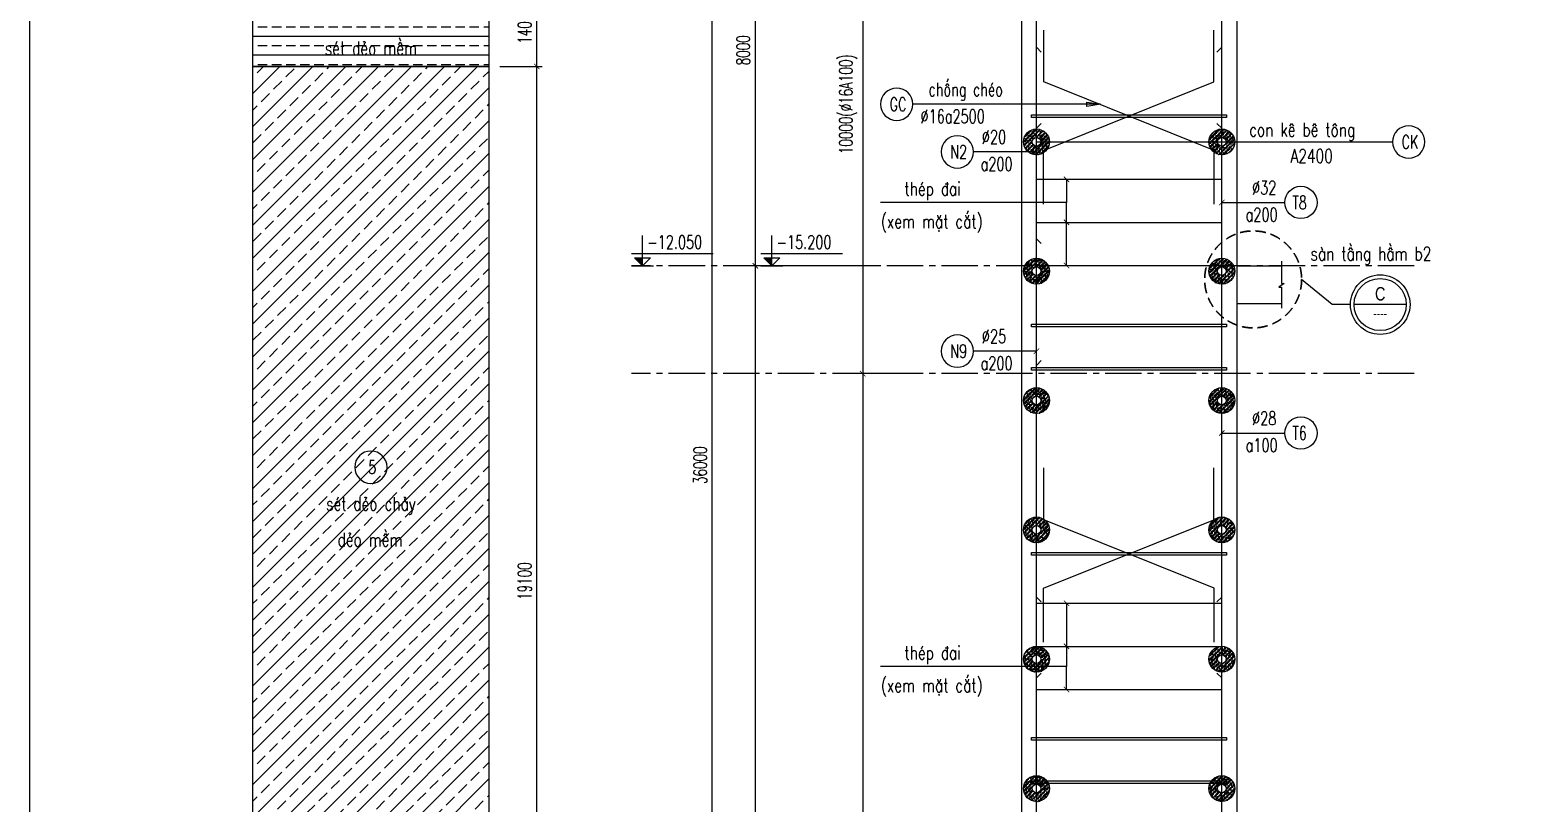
# Model space of a CAD drawing. Header units: millimetres. Extents: x -143570 to 58447, y -1448440 to -1202244.
# Drawn here: x -138866 to -111154, y -1239751 to -1225402 of the extents above; entities that cross this region are included whole.
import ezdxf
from ezdxf.enums import TextEntityAlignment as Align

# ---------------------------------------------------------------- set-up
doc = ezdxf.new("R2010")
doc.units = ezdxf.units.MM
doc.header["$LTSCALE"] = 30
doc.header["$PDMODE"] = 3
doc.linetypes.add('CENTER2', pattern=[1.125, 0.75, -0.125, 0.125, -0.125])
doc.linetypes.add('DASHED', pattern=[19.05, 12.7, -6.35])
doc.layers.get('0').update_dxf_attribs({"lineweight": 9})
doc.layers.get('Defpoints').update_dxf_attribs({"lineweight": 9})
for name, color, linetype in [('ccu11-Chidan', 9, 'Continuous'), ('ccu11-Cotthep', 9, 'Continuous'), ('ccu11-Dim', 8, 'Continuous'), ('ccu11-Hatch', 8, 'Continuous'), ('ccu11-Manh', 8, 'Continuous'), ('ccu11-Text', 31, 'Continuous'), ('ccu11-Thay', 7, 'Continuous'), ('ccu11-Thep', 4, 'Continuous'), ('ccu11-Thepdai', 6, 'Continuous'), ('ccu11-Truc', 13, 'CENTER2')]:
    doc.layers.add(name, color=color, linetype=linetype)
doc.layers.add('ccu11-Khuat', color=9, linetype='DASHED', lineweight=30)
doc.styles.add('ccu11-dim', font='vnsimli.shx', dxfattribs={"width": 0.65, "bigfont": 'bigfont.shx'})
doc.styles.add('ccu11-VnAvantH', font='')
doc.styles.add('ccu11-vnsimli', font='vnsimli.shx', dxfattribs={"width": 0.8, "bigfont": 'vns.shx'})
doc.styles.add('ccu11-vnsimple', font='vnsimple.shx', dxfattribs={"bigfont": 'bigfont.shx'})
doc.styles.add('ccu11_simli', font='vnsimli.shx', dxfattribs={"width": 0.8})
doc.styles.get('ccu11-VnAvantH').set_extended_font_data('.VnAvantH')
doc.dimstyles.new('ccu11-100', dxfattribs={"dimscale": 100, "dimtxt": 2.5, "dimasz": 1, "dimexe": 1, "dimexo": 2, "dimgap": 1, "dimtad": 1, "dimdec": 0, "dimdsep": 46, "dimtxsty": 'ccu11-dim', "dimblk": 'ARCHTICK', "dimcen": -1, "dimdle": 1, "dimclrd": 256, "dimclre": 256, "dimclrt": 3, "dimadec": 0, "dimazin": 2, "dimtfac": 0.1, "dimtdec": 0, "dimtmove": 0, "dimatfit": 1, "dimldrblk": 'ARCHTICK', "dimfxl": 1, "dimtvp": 0.833333, "dimtolj": 1, "dimtzin": 12, "dimarcsym": 0})
doc.dimstyles.new('ccu11-100(d12a200)', dxfattribs={"dimscale": 100, "dimtxt": 2.5, "dimasz": 1, "dimexe": 1, "dimexo": 2, "dimgap": 0.8, "dimtad": 1, "dimdec": 1, "dimdsep": 46, "dimtxsty": 'ccu11-dim', "dimblk": 'ARCHTICK', "dimcen": -1, "dimdle": 1, "dimclrd": 256, "dimclre": 256, "dimclrt": 3, "dimadec": 0, "dimazin": 2, "dimtfac": 0.1, "dimtdec": 1, "dimtmove": 0, "dimatfit": 1, "dimldrblk": 'ARCHTICK', "dimfxl": 1, "dimtvp": 0.833333, "dimtolj": 1, "dimtzin": 12, "dimarcsym": 0})
doc.dimstyles.new('ccu11-100(d16a100)', dxfattribs={"dimscale": 100, "dimtxt": 2.5, "dimasz": 1, "dimexe": 1, "dimexo": 2, "dimgap": 0.8, "dimtad": 1, "dimdec": 1, "dimdsep": 46, "dimtxsty": 'ccu11-dim', "dimblk": 'ARCHTICK', "dimcen": -1, "dimdle": 1, "dimclrd": 256, "dimclre": 256, "dimclrt": 3, "dimadec": 0, "dimazin": 2, "dimtfac": 0.1, "dimtdec": 1, "dimtmove": 0, "dimatfit": 1, "dimldrblk": 'ARCHTICK', "dimfxl": 1, "dimtvp": 0.833333, "dimtolj": 1, "dimtzin": 12, "dimarcsym": 0})

# ---------------------------------------------------------------- blocks, each defined once
blk = doc.blocks.new('_ARCHTICK')
at = {"color": 0, "linetype": 'ByBlock', "const_width": 0.15}
blk.add_lwpolyline([(-0.5, -0.5), (0.5, 0.5)], dxfattribs=at)
blk = doc.blocks.new('*D46')
at = {"layer": 'ccu11-Dim', "lineweight": -2, "transparency": 16777216}
for p, q in [((-126203, -1251581), (-126203, -1215381)), ((-125603, -1215481), (-126303, -1215481)), ((-125603, -1251481), (-126303, -1251481))]:
    blk.add_line(p, q, dxfattribs=at)
at = {"layer": 'Defpoints', "color": 0, "transparency": 16777216}
for p in [(-126203, -1215481), (-125403, -1215481), (-125403, -1251481)]:
    blk.add_point(p, dxfattribs=at)
at = {"layer": 'ccu11-Dim', "lineweight": -2, "transparency": 16777216, "xscale": 100, "yscale": 100, "zscale": 100}
for p, rotation in [((-126203, -1215481), 90), ((-126203, -1251481), 270)]:
    blk.add_blockref('_ARCHTICK', p, dxfattribs=dict(at, rotation=rotation))
at = {"layer": 'ccu11-Dim', "color": 3, "transparency": 16777216, "insert": (-126428, -1233481), "char_height": 250, "attachment_point": 5, "rotation": 90, "style": 'ccu11-dim'}
blk.add_mtext('\\A1;36000', dxfattribs=at)
blk = doc.blocks.new('SHD')
at = {"layer": 'ccu11-Cotthep'}
blk.add_circle((300, 0), 300, dxfattribs=at)
at = {"layer": 'ccu11-Cotthep', "color": 31, "style": 'ccu11_simli', "width": 0.8}
blk.add_attdef('DK', text='', height=250, dxfattribs=at).set_placement((-101, 65), align=Align.BOTTOM_RIGHT)
blk.add_attdef('KH', text='', height=250, dxfattribs=at).set_placement((300, 0), align=Align.MIDDLE)
blk.add_attdef('KC', text='', height=250, dxfattribs=at).set_placement((-101, -142), align=Align.TOP_RIGHT)
blk = doc.blocks.new('*D54')
at = {"layer": 'ccu11-Dim', "lineweight": -2, "transparency": 16777216}
for p, q in [((-123610, -1221781), (-125503, -1221781)), ((-125403, -1229881), (-125403, -1221681)), ((-123610, -1229781), (-125503, -1229781))]:
    blk.add_line(p, q, dxfattribs=at)
at = {"layer": 'Defpoints', "color": 0, "transparency": 16777216}
for p in [(-125403, -1221781), (-123410, -1221781), (-123410, -1229781)]:
    blk.add_point(p, dxfattribs=at)
at = {"layer": 'ccu11-Dim', "lineweight": -2, "transparency": 16777216, "xscale": 100, "yscale": 100, "zscale": 100}
for p, rotation in [((-125403, -1221781), 90), ((-125403, -1229781), 270)]:
    blk.add_blockref('_ARCHTICK', p, dxfattribs=dict(at, rotation=rotation))
at = {"layer": 'ccu11-Dim', "color": 3, "transparency": 16777216, "insert": (-125628, -1225781), "char_height": 250, "attachment_point": 5, "rotation": 90, "style": 'ccu11-dim'}
blk.add_mtext('\\A1;8000', dxfattribs=at)
blk = doc.blocks.new('*D53')
at = {"layer": 'ccu11-Dim', "lineweight": -2, "transparency": 16777216}
for p, q in [((-123188, -1229781), (-125503, -1229781)), ((-125403, -1251581), (-125403, -1229681)), ((-123188, -1251481), (-125503, -1251481))]:
    blk.add_line(p, q, dxfattribs=at)
at = {"layer": 'Defpoints', "color": 0, "transparency": 16777216}
for p in [(-125403, -1229781), (-122988, -1229781), (-122988, -1251481)]:
    blk.add_point(p, dxfattribs=at)
at = {"layer": 'ccu11-Dim', "lineweight": -2, "transparency": 16777216, "xscale": 100, "yscale": 100, "zscale": 100}
for p, rotation in [((-125403, -1229781), 90), ((-125403, -1251481), 270)]:
    blk.add_blockref('_ARCHTICK', p, dxfattribs=dict(at, rotation=rotation))
at = {"layer": 'ccu11-Dim', "color": 3, "transparency": 16777216, "insert": (-125628, -1240631), "char_height": 250, "attachment_point": 5, "rotation": 90, "style": 'ccu11-dim'}
blk.add_mtext('\\A1;21700', dxfattribs=at)
blk = doc.blocks.new('con ke bt')
at = {"layer": 'ccu11-Hatch'}
h = blk.add_hatch(dxfattribs=at)
h.set_pattern_fill('VATLIEU04', color=256, scale=15, pattern_type=2)
h.set_pattern_definition([(50, (0, 0), (107.59, -9.413), [11.25, -123.75]), (355, (0, 0), (-20.813, 112.83), [9, -99]), (100.45, (8.97, -0.78), (86.776, 103.416), [9.56, -105.171]), (46.184, (0, 30), (160.086, -24.828), [16.875, -185.625]), (96.636, (13.34, 27.93), (140.2, 146.12), [14.34, -157.757]), (351.184, (0, 30), (140.2, 146.12), [13.5, -148.5]), (21, (15, 22.5), (89.536, -60.393), [11.25, -123.75]), (326, (15, 22.5), (36.497, 108.773), [9, -99]), (71.45, (22.46, 17.47), (126.033, 48.38), [9.56, -105.171]), (37.5, (0, 0), (1.824, 49.934), [0, -97.8, 0, -100.5, 0, -99.375]), (7.5, (0, 0), (39.4604, 59.162), [0, -57.3, 0, -95.55, 0, -37.875]), (327.5, (-33.45, 0), (80.0734, -3.3832), [0, -37.5, 0, -117, 0, -155.25]), (317.5, (-48.45, 0), (87.478, 15.016), [0, -48.75, 0, -77.7, 0, -110.25]), (45, (0, 0), (-45.078, 45.078), []), (45, (0, 18.375), (-45.078, 45.078), [])])
h.paths.add_polyline_path([(-280, 0, 1), (280, 0, 1)])
h.paths.add_polyline_path([(93, 0, -1), (-93, 0, -1)], flags=16)
at = {"layer": 'ccu11-Thay', "ltscale": 10000}
for radius in [280, 93.3]:
    blk.add_circle((0, 0), radius, dxfattribs=at)
blk = doc.blocks.new('ct-ve')
at = {"layer": 'ccu11-Chidan', "color": 7}
blk.add_lwpolyline([(484, 0), (-484, 0)], dxfattribs=at)
at = {"layer": 'ccu11-Chidan', "color": 9}
blk.add_circle((0, 0), 553, dxfattribs=at)
at = {"layer": 'ccu11-Chidan', "color": 3}
blk.add_circle((0, 0), 484, dxfattribs=at)
at = {"layer": 'ccu11-Chidan', "color": 7, "style": 'ccu11-VnAvantH', "width": 0.8}
blk.add_attdef('B', text='', height=250, dxfattribs=at).set_placement((0, 0), align=Align.BOTTOM_CENTER)
blk.add_attdef('B', text='', height=180, dxfattribs=at).set_placement((0, -76), align=Align.TOP_CENTER)
blk = doc.blocks.new('*D57')
at = {"layer": 'ccu11-Dim', "lineweight": -2, "transparency": 16777216}
for p, q in [((-129459, -1226181), (-129459, -1224581)), ((-130147, -1224681), (-129359, -1224681)), ((-130147, -1226081), (-129359, -1226081))]:
    blk.add_line(p, q, dxfattribs=at)
at = {"layer": 'Defpoints', "color": 0, "transparency": 16777216}
for p in [(-130347, -1224681), (-129459, -1224681), (-130347, -1226081)]:
    blk.add_point(p, dxfattribs=at)
at = {"layer": 'ccu11-Dim', "lineweight": -2, "transparency": 16777216, "xscale": 100, "yscale": 100, "zscale": 100}
for p, rotation in [((-129459, -1224681), 90), ((-129459, -1226081), 270)]:
    blk.add_blockref('_ARCHTICK', p, dxfattribs=dict(at, rotation=rotation))
at = {"layer": 'ccu11-Dim', "color": 3, "transparency": 16777216, "insert": (-129684, -1225381), "char_height": 250, "attachment_point": 5, "rotation": 90, "style": 'ccu11-dim'}
blk.add_mtext('\\A1;1400', dxfattribs=at)
blk = doc.blocks.new('*D58')
at = {"layer": 'ccu11-Dim', "lineweight": -2, "transparency": 16777216}
for p, q in [((-129459, -1245281), (-129459, -1225981)), ((-130147, -1226081), (-129359, -1226081)), ((-130147, -1245181), (-129359, -1245181))]:
    blk.add_line(p, q, dxfattribs=at)
at = {"layer": 'Defpoints', "color": 0, "transparency": 16777216}
for p in [(-130347, -1226081), (-129459, -1226081), (-130347, -1245181)]:
    blk.add_point(p, dxfattribs=at)
at = {"layer": 'ccu11-Dim', "lineweight": -2, "transparency": 16777216, "xscale": 100, "yscale": 100, "zscale": 100}
for p, rotation in [((-129459, -1226081), 90), ((-129459, -1245181), 270)]:
    blk.add_blockref('_ARCHTICK', p, dxfattribs=dict(at, rotation=rotation))
at = {"layer": 'ccu11-Dim', "color": 3, "transparency": 16777216, "insert": (-129684, -1235631), "char_height": 250, "attachment_point": 5, "rotation": 90, "style": 'ccu11-dim'}
blk.add_mtext('\\A1;19100', dxfattribs=at)
blk = doc.blocks.new('ccu11-cotcaodo1')
at = {"layer": 'ccu11-Chidan'}
for p, q in [((0, 0), (0, 565)), ((-206, 230), (1309, 230)), ((-206, 0), (206, 0)), ((-150, 150), (150, 150)), ((0, 0), (-150, 150)), ((0, 0), (150, 150))]:
    blk.add_line(p, q, dxfattribs=at)
blk.add_solid([(-150, 150), (0, 150), (0, 0)], dxfattribs=at)
at = {"layer": 'ccu11-Chidan', "color": 31, "ltscale": 10, "style": 'ccu11-vnsimli', "width": 0.8}
blk.add_attdef('%%P0.000', text='', height=253, dxfattribs=at).set_placement((597, 441), align=Align.MIDDLE_CENTER)
blk = doc.blocks.new('*D1084')
at = {"layer": 'ccu11-Dim', "lineweight": -2, "transparency": 16777216}
for p, q in [((-122461, -1221781), (-123510, -1221781)), ((-123410, -1221681), (-123410, -1231881)), ((-122461, -1231781), (-123510, -1231781))]:
    blk.add_line(p, q, dxfattribs=at)
at = {"layer": 'Defpoints', "color": 0, "transparency": 16777216}
for p in [(-122261, -1221781), (-123410, -1231781), (-122261, -1231781)]:
    blk.add_point(p, dxfattribs=at)
at = {"layer": 'ccu11-Dim', "lineweight": -2, "transparency": 16777216, "xscale": 100, "yscale": 100, "zscale": 100}
for p, rotation in [((-123410, -1221781), 90), ((-123410, -1231781), 270)]:
    blk.add_blockref('_ARCHTICK', p, dxfattribs=dict(at, rotation=rotation))
at = {"layer": 'ccu11-Dim', "color": 3, "transparency": 16777216, "insert": (-123681, -1226781), "char_height": 250, "attachment_point": 5, "rotation": 90, "style": 'ccu11-dim'}
blk.add_mtext('\\A1;10000(`16A100)', dxfattribs=at)
blk = doc.blocks.new('*D1085')
at = {"layer": 'ccu11-Dim', "lineweight": -2, "transparency": 16777216}
for p, q in [((-122461, -1231781), (-123510, -1231781)), ((-123410, -1231681), (-123410, -1251581)), ((-122461, -1251481), (-123510, -1251481))]:
    blk.add_line(p, q, dxfattribs=at)
at = {"layer": 'Defpoints', "color": 0, "transparency": 16777216}
for p in [(-122261, -1231781), (-123410, -1251481), (-122261, -1251481)]:
    blk.add_point(p, dxfattribs=at)
at = {"layer": 'ccu11-Dim', "lineweight": -2, "transparency": 16777216, "xscale": 100, "yscale": 100, "zscale": 100}
for p, rotation in [((-123410, -1231781), 90), ((-123410, -1251481), 270)]:
    blk.add_blockref('_ARCHTICK', p, dxfattribs=dict(at, rotation=rotation))
at = {"layer": 'ccu11-Dim', "color": 3, "transparency": 16777216, "insert": (-123681, -1241631), "char_height": 250, "attachment_point": 5, "rotation": 90, "style": 'ccu11-dim'}
blk.add_mtext('\\A1;19700(`12A200)', dxfattribs=at)

msp = doc.modelspace()

# ---------------------------------------------------------------- hatches: boundary and pattern name
at = {"layer": 'ccu11-Hatch'}
h = msp.add_hatch(dxfattribs=at)
h.set_pattern_fill('BRASS', color=256, scale=55)
h.paths.add_polyline_path([(-134728.57, -1224681.2), (-130346.96, -1224681.2), (-130346.96, -1226081.2), (-134728.57, -1226081.2)])
h = msp.add_hatch(dxfattribs=at)
h.set_pattern_fill('ANSI33', color=256, scale=68)
h.paths.add_polyline_path([(-134728.57, -1226081.2), (-130346.96, -1226081.2), (-130346.96, -1245181.2), (-134728.57, -1245181.2)])

# ---------------------------------------------------------------- linework, layer by layer
at = {"layer": 'ccu11-Chidan'}
msp.add_lwpolyline([(-114360.01, -1230499.33), (-114699.57, -1230499.33), (-115264.51, -1230032.32)], dxfattribs=at)
at = {"layer": 'ccu11-Khuat', "ltscale": 0.5}
msp.add_circle((-116164.51, -1230032.32), 900, dxfattribs=at)
at = {"layer": 'ccu11-Manh', "ltscale": 10000}
msp.add_lwpolyline([(-115639.04, -1229696.54), (-115639.04, -1230106.65), (-115588.64, -1230106.65), (-115689.44, -1230173.85), (-115639.04, -1230173.85), (-115639.04, -1230566.54)], dxfattribs=at)
at = {"layer": 'ccu11-Thay'}
for p, q in [((-120466, -1215481.2), (-120466, -1251481.2)), ((-116466, -1215531.2), (-116466, -1251481.2)), ((-134728.57, -1226081.2), (-130346.96, -1226081.2)), ((-116466, -1229781.2), (-115639.04, -1229781.2)), ((-116466, -1230481.2), (-115639.04, -1230481.2))]:
    msp.add_line(p, q, dxfattribs=at)
for points in [[(-138866.43, -1209769.09), (-46466.43, -1209769.09), (-46466.43, -1275109.1), (-138866.43, -1275109.1)], [(-138866.43, -1209769.09), (-46466.43, -1209769.09), (-46466.43, -1275109.1), (-138866.43, -1275109.1)], [(-138866.43, -1209769.09), (-46466.43, -1209769.09), (-46466.43, -1275109.1), (-138866.43, -1275109.1)], [(-134728.57, -1224681.2), (-130346.96, -1224681.2), (-130346.96, -1226081.2), (-134728.57, -1226081.2)], [(-134728.57, -1226081.2), (-130346.96, -1226081.2), (-130346.96, -1245181.2), (-134728.57, -1245181.2)]]:
    msp.add_lwpolyline(points, close=True, dxfattribs=at)
at = {"layer": 'ccu11-Thay', "linetype": 'Continuous'}
msp.add_lwpolyline([(-130346.96, -1248781.2), (-134728.57, -1248781.2), (-134728.57, -1215481.2), (-130346.96, -1215481.2)], close=True, dxfattribs=at)
at = {"layer": 'ccu11-Thep', "ltscale": 10000}
for p, q in [((-120186, -1225722.85), (-120095.47, -1225813.37)), ((-116746, -1225722.85), (-116836.53, -1225813.37)), ((-120186, -1227227.87), (-120095.47, -1227137.34)), ((-116746, -1227227.87), (-116836.53, -1227137.34)), ((-120186, -1229277.87), (-120095.47, -1229368.4)), ((-120186, -1230077.87), (-120095.47, -1229987.34)), ((-120186, -1231627.87), (-120095.47, -1231537.34)), ((-120186, -1235927.87), (-120095.47, -1236018.4)), ((-116746, -1235927.87), (-116836.53, -1236018.4)), ((-120186, -1237427.87), (-120095.47, -1237337.34)), ((-116746, -1237427.87), (-116836.53, -1237337.34))]:
    msp.add_line(p, q, dxfattribs=at)
for points in [[(-120101.31, -1251196.52), (-120186, -1251281.2), (-120186, -1215531.24), (-120095.47, -1215621.77)], [(-116830.68, -1251196.52), (-116746, -1251281.2), (-116746, -1215531.24), (-116836.53, -1215621.77)]]:
    msp.add_lwpolyline(points, dxfattribs=at)
at = {"layer": 'ccu11-Thep'}
for points in [[(-120053.75, -1228638.91), (-120053.75, -1227638.69), (-116893.75, -1226366.76), (-116893.75, -1225407)], [(-116886, -1228638.91), (-116886, -1227638.69), (-120046, -1226366.76), (-120046, -1225407)], [(-120053.75, -1236763.32), (-120053.75, -1235763.09), (-116893.75, -1234491.17), (-116893.75, -1233531.4)], [(-116886, -1236763.32), (-116886, -1235763.09), (-120046, -1234491.17), (-120046, -1233531.4)]]:
    msp.add_lwpolyline(points, dxfattribs=at)
at = {"layer": 'ccu11-Thep', "color": 3}
for points in [[(-120277.88, -1226976.04), (-116661.87, -1226976.04), (-116661.87, -1227025.24), (-120277.88, -1227025.24)], [(-120277.88, -1230865.83), (-116661.87, -1230865.83), (-116661.87, -1230915.03), (-120277.88, -1230915.03)], [(-120277.88, -1231665.83), (-116661.87, -1231665.83), (-116661.87, -1231715.03), (-120277.88, -1231715.03)], [(-120277.88, -1235100.44), (-116661.87, -1235100.44), (-116661.87, -1235149.64), (-120277.88, -1235149.64)], [(-120277.88, -1238535.04), (-116661.87, -1238535.04), (-116661.87, -1238584.24), (-120277.88, -1238584.24)], [(-120277.88, -1239335.04), (-116661.87, -1239335.04), (-116661.87, -1239384.24), (-120277.88, -1239384.24)]]:
    msp.add_lwpolyline(points, close=True, dxfattribs=at)
at = {"layer": 'ccu11-Thepdai'}
for p, q in [((-120186, -1228174.69), (-116746, -1228174.69)), ((-120186, -1228974.69), (-116746, -1228974.69)), ((-120186, -1229774.69), (-116746, -1229774.69)), ((-120186, -1236042.34), (-116746, -1236042.34)), ((-120186, -1236842.34), (-116746, -1236842.34)), ((-120186, -1237642.34), (-116746, -1237642.34))]:
    msp.add_line(p, q, dxfattribs=at)
at = {"layer": 'ccu11-Truc', "ltscale": 30}
for p, q in [((-113174.01, -1229781.2), (-127703.14, -1229781.2)), ((-113174.01, -1231781.2), (-127703.14, -1231781.2))]:
    msp.add_line(p, q, dxfattribs=at)

# ---------------------------------------------------------------- block references
at = {"layer": 'ccu11-Chidan'}
ref = msp.add_blockref('ccu11-cotcaodo1', (-127497.22, -1229781.2), dxfattribs=at)
ref.add_attrib('%%P0.000', '-12.050', dxfattribs={"color": 31, "ltscale": 10, "height": 250, "style": 'ccu11-vnsimli', "width": 0.7}).set_placement((-126899.83, -1229339.99), align=Align.MIDDLE_CENTER)
ref = msp.add_blockref('ccu11-cotcaodo1', (-125097.22, -1229781.2), dxfattribs=at)
ref.add_attrib('%%P0.000', '-15.200', dxfattribs={"color": 31, "ltscale": 10, "height": 250, "style": 'ccu11-vnsimli', "width": 0.7}).set_placement((-124499.83, -1229339.99), align=Align.MIDDLE_CENTER)
ref = msp.add_blockref('ct-ve', (-113806.63, -1230499.33), dxfattribs=at)
ref.add_attrib('B', 'c', dxfattribs={"color": 7, "height": 250, "style": 'ccu11-VnAvantH', "width": 0.8}).set_placement((-113806.63, -1230499.33), align=Align.BOTTOM_CENTER)
ref.add_attrib('B', '----', dxfattribs={"color": 31, "height": 180, "style": 'ccu11-VnAvantH', "width": 0.8}).set_placement((-113806.63, -1230574.97), align=Align.TOP_CENTER)
at = {"layer": 'ccu11-Cotthep'}
ref = msp.add_blockref('SHD', (-122478.91, -1226782), dxfattribs=dict(at, xscale=-1))
ref.add_attrib('KH', 'GC', dxfattribs={"color": 31, "height": 250, "style": 'ccu11-vnsimple', "width": 0.7}).set_placement((-122753.91, -1226782), align=Align.MIDDLE_CENTER)
ref.add_attrib('KC', '`16a2500', dxfattribs={"color": 31, "height": 250, "style": 'ccu11-vnsimple', "width": 0.7}).set_placement((-121740.57, -1226882), align=Align.TOP_CENTER)
ref.add_attrib('DK', 'chèng chÐo', dxfattribs={"color": 31, "height": 250, "style": 'ccu11-vnsimli', "width": 0.7}).set_placement((-121498.91, -1226707), align=Align.BOTTOM_CENTER)
ref = msp.add_blockref('SHD', (-121354.09, -1227665.8), dxfattribs=dict(at, xscale=-1))
ref.add_attrib('KH', 'N2', dxfattribs={"color": 31, "height": 250, "style": 'ccu11-vnsimple', "width": 0.7}).set_placement((-121629.09, -1227665.8), align=Align.MIDDLE_CENTER)
ref.add_attrib('KC', 'a200', dxfattribs={"color": 31, "height": 250, "style": 'ccu11-vnsimple', "width": 0.7}).set_placement((-120925.51, -1227765.8), align=Align.TOP_CENTER)
ref.add_attrib('DK', '`20', dxfattribs={"color": 31, "height": 250, "style": 'ccu11-vnsimple', "width": 0.7}).set_placement((-120973.31, -1227590.8), align=Align.BOTTOM_CENTER)
ref = msp.add_blockref('SHD', (-112977.79, -1227481.2), dxfattribs=dict(at, xscale=-1))
ref.add_attrib('KH', 'CK', dxfattribs={"color": 31, "height": 250, "style": 'ccu11-vnsimple', "width": 0.7}).set_placement((-113252.79, -1227481.2), align=Align.MIDDLE_CENTER)
ref = msp.add_blockref('SHD', (-115577.9, -1228604.7), dxfattribs=at)
ref.add_attrib('KH', 'T8', dxfattribs={"color": 31, "height": 250, "style": 'ccu11-vnsimple', "width": 0.7}).set_placement((-115302.9, -1228604.7), align=Align.MIDDLE_CENTER)
ref.add_attrib('KC', 'a200', dxfattribs={"color": 31, "height": 250, "style": 'ccu11-vnsimple', "width": 0.7}).set_placement((-116006.48, -1228704.7), align=Align.TOP_CENTER)
ref.add_attrib('DK', '`32', dxfattribs={"color": 31, "height": 250, "style": 'ccu11-vnsimple', "width": 0.7}).set_placement((-115958.69, -1228529.7), align=Align.BOTTOM_CENTER)
ref = msp.add_blockref('SHD', (-121354.09, -1231363.2), dxfattribs=dict(at, xscale=-1))
ref.add_attrib('KH', 'N9', dxfattribs={"color": 31, "height": 250, "style": 'ccu11-vnsimple', "width": 0.7}).set_placement((-121629.09, -1231363.2), align=Align.MIDDLE_CENTER)
ref.add_attrib('KC', 'a200', dxfattribs={"color": 31, "height": 250, "style": 'ccu11-vnsimple', "width": 0.7}).set_placement((-120925.51, -1231463.2), align=Align.TOP_CENTER)
ref.add_attrib('DK', '`25', dxfattribs={"color": 31, "height": 250, "style": 'ccu11-vnsimple', "width": 0.7}).set_placement((-120973.31, -1231288.2), align=Align.BOTTOM_CENTER)
ref = msp.add_blockref('SHD', (-115577.9, -1232883.6), dxfattribs=at)
ref.add_attrib('KH', 'T6', dxfattribs={"color": 31, "height": 250, "style": 'ccu11-vnsimple', "width": 0.7}).set_placement((-115302.9, -1232883.6), align=Align.MIDDLE_CENTER)
ref.add_attrib('KC', 'a100', dxfattribs={"color": 31, "height": 250, "style": 'ccu11-vnsimple', "width": 0.7}).set_placement((-116006.48, -1232983.6), align=Align.TOP_CENTER)
ref.add_attrib('DK', '`28', dxfattribs={"color": 31, "height": 250, "style": 'ccu11-vnsimple', "width": 0.7}).set_placement((-115958.69, -1232808.6), align=Align.BOTTOM_CENTER)
at = {"layer": 'ccu11-Manh', "xscale": 100, "yscale": 100, "zscale": 100, "rotation": 90}
for p in [(-119628, -1228974.69), (-119628, -1236842.34)]:
    msp.add_blockref('_ARCHTICK', p, dxfattribs=at)
at = {"layer": 'ccu11-Text', "xscale": 0.8571428571428571, "yscale": 0.8571428571428571, "zscale": 0.8571428571428571}
for p in [(-120186, -1227481.2), (-116746, -1227481.2), (-120186, -1229880.96), (-116746, -1229880.96), (-120186, -1232281.2), (-116746, -1232281.2), (-120186, -1234681.2), (-116746, -1234681.2), (-120186, -1237081.2), (-116746, -1237081.2), (-120186, -1239481.2), (-116746, -1239481.2)]:
    msp.add_blockref('con ke bt', p, dxfattribs=at)
at = {"layer": 'ccu11-Thay'}
ref = msp.add_blockref('SHD', (-132237.76, -1233517.29), dxfattribs=dict(at, xscale=-1))
ref.add_attrib('KH', '5', dxfattribs={"layer": 'ccu11-Cotthep', "color": 31, "height": 250, "style": 'ccu11-vnsimple', "width": 0.7}).set_placement((-132512.76, -1233517.29), align=Align.MIDDLE_CENTER)

# ---------------------------------------------------------------- texts
at = {"layer": 'ccu11-Text', "style": 'ccu11-vnsimli', "width": 0.75}
for s, p in [('sÐt dÎo mÒm', (-132537.76, -1225867.9)), ('sÐt dÎo ch¶y', (-132537.76, -1234320.43)), ('dÎo mÒm', (-132554.29, -1234985.94))]:
    msp.add_text(s, height=250, dxfattribs=at).set_placement(p, align=Align.CENTER)
for s, p in [(' con kª bª t«ng', (-116366.56, -1227379.23, -358959.88)), (' A2400', (-115600.38, -1227868.23, -358959.88)), ('thÐp ®ai', (-122636.17, -1228476.2, -538439.82)), ('(xem mÆt c¾t)', (-123073.73, -1229081.03, -538439.82)), ('sµn tÇng hÇm b2', (-115098.7, -1229679.31)), ('thÐp ®ai', (-122636.17, -1237085.92, -538439.82)), ('(xem mÆt c¾t)', (-123073.73, -1237690.75, -538439.82))]:
    msp.add_text(s, height=250, dxfattribs=at).set_placement(p)

# ---------------------------------------------------------------- dimensions: what is measured, and where the dimension line sits
at = {"layer": 'ccu11-Dim'}
dim = msp.add_linear_dim(base=(-126203.14, -1215481.2), p1=(-125403.14, -1251481.2), p2=(-125403.14, -1215481.2), angle=90, dimstyle='ccu11-100', dxfattribs=at)
dim.commit()
dim.dimension.update_dxf_attribs({"geometry": '*D46', "text_midpoint": (-126203.14, -1233481.2), "dimtype": 160})
for base, p1, p2, angle, picture, middle in [((-125403.14, -1221781.2), (-123410.03, -1229781.2), (-123410.03, -1221781.2), 90, '*D54', (-125628.14, -1225781.2)), ((-129459.07, -1224681.2), (-130346.96, -1226081.2), (-130346.96, -1224681.2), 270, '*D57', (-129684.07, -1225381.2)), ((-129459.07, -1226081.2), (-130346.96, -1245181.2), (-130346.96, -1226081.2), 270, '*D58', (-129684.07, -1235631.2)), ((-125403.14, -1229781.2), (-122988.15, -1251481.2), (-122988.15, -1229781.2), 90, '*D53', (-125628.14, -1240631.2))]:
    dim = msp.add_linear_dim(base=base, p1=p1, p2=p2, angle=angle, dimstyle='ccu11-100', dxfattribs=at)
    dim.commit()
    dim.dimension.update_dxf_attribs({"geometry": picture, "text_midpoint": middle})
for base, p1, p2, dimstyle, override, picture, middle in [((-123410.03, -1231781.2), (-122260.84, -1221781.2), (-122260.84, -1231781.2), 'ccu11-100(d16a100)', {"dimpost": '(`16A100)'}, '*D1084', (-123680.5, -1226781.2)), ((-123410.03, -1251481.2), (-122260.84, -1231781.2), (-122260.84, -1251481.2), 'ccu11-100(d12a200)', {"dimpost": '(`12A200)'}, '*D1085', (-123680.5, -1241631.2))]:
    dim = msp.add_linear_dim(base=base, p1=p1, p2=p2, angle=90, dimstyle=dimstyle, override=override, dxfattribs=at)
    dim.commit()
    dim.dimension.update_dxf_attribs({"geometry": picture, "text_midpoint": middle})

# ---------------------------------------------------------------- leaders
at = {"layer": 'ccu11-Hatch'}
msp.add_leader([(-119000.29, -1226782), (-122478.91, -1226782)], dimstyle='ccu11-100', override={"dimasz": 2.5, "dimgap": 1, "dimtad": 0, "dimldrblk": 'ClosedBlank', "dimfxl": 3, "dimfxlon": 1, "dimtfill": 1, "dimarcsym": 1}, dxfattribs=at)
at = {"layer": 'ccu11-Manh'}
for points, override in [([(-120186, -1227665.8), (-121354.09, -1227665.8)], {"dimgap": 1, "dimtad": 0, "dimfxl": 3, "dimfxlon": 1, "dimtfill": 1, "dimarcsym": 1}), ([(-120186, -1227481.2), (-113577.79, -1227481.2)], {"dimtad": 0, "dimldrblk": 'None', "dimfxl": 3, "dimfxlon": 1, "dimtfill": 1, "dimarcsym": 1}), ([(-116746, -1227481.2), (-113577.79, -1227481.2)], {"dimtad": 0, "dimldrblk": 'None', "dimfxl": 3, "dimfxlon": 1, "dimtfill": 1, "dimarcsym": 1}), ([(-119628, -1228174.69), (-119628, -1228603.65), (-123079.03, -1228603.65)], {"dimgap": 1, "dimtad": 0, "dimfxl": 3, "dimfxlon": 1, "dimtfill": 1, "dimarcsym": 1}), ([(-119628, -1229774.69), (-119628, -1228603.65), (-123079.03, -1228603.65)], {"dimgap": 1, "dimtad": 0, "dimfxl": 3, "dimfxlon": 1, "dimtfill": 1, "dimarcsym": 1}), ([(-116746, -1228604.7), (-115577.9, -1228604.7)], {"dimgap": 1, "dimtad": 0, "dimfxl": 3, "dimfxlon": 1, "dimtfill": 1, "dimarcsym": 1}), ([(-120186, -1231363.2), (-121354.09, -1231363.2)], {"dimgap": 1, "dimtad": 0, "dimfxl": 3, "dimfxlon": 1, "dimtfill": 1, "dimarcsym": 1}), ([(-116746, -1232883.6), (-115577.9, -1232883.6)], {"dimgap": 1, "dimtad": 0, "dimfxl": 3, "dimfxlon": 1, "dimtfill": 1, "dimarcsym": 1}), ([(-119628, -1236042.34), (-119628, -1237213.38), (-123079.03, -1237213.38)], {"dimgap": 1, "dimtad": 0, "dimfxl": 3, "dimfxlon": 1, "dimtfill": 1, "dimarcsym": 1}), ([(-119628, -1237642.34), (-119628, -1237213.38), (-123079.03, -1237213.38)], {"dimgap": 1, "dimtad": 0, "dimfxl": 3, "dimfxlon": 1, "dimtfill": 1, "dimarcsym": 1})]:
    msp.add_leader(points, dimstyle='ccu11-100', override=override, dxfattribs=at)

doc.saveas('drawing.dxf')
